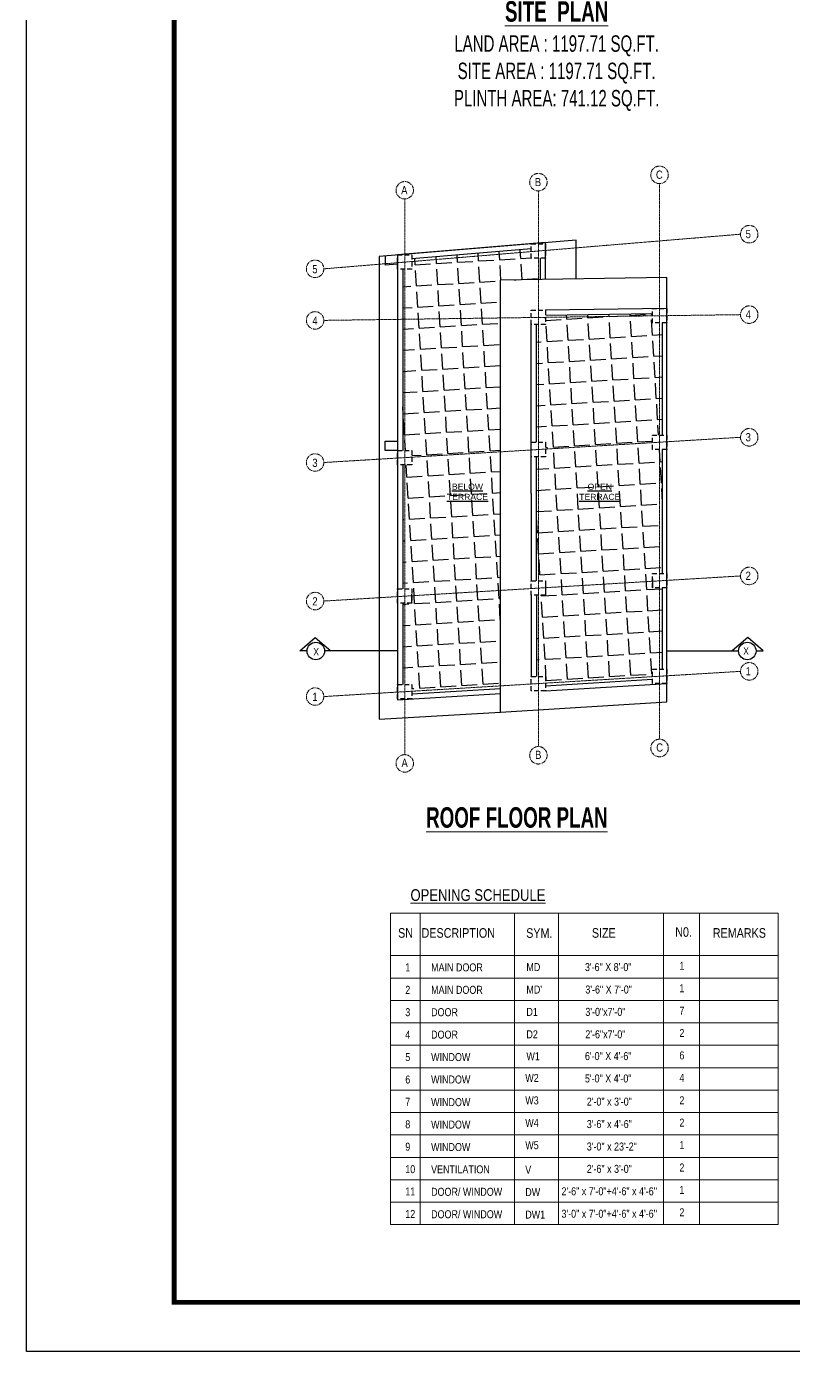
# Model space of a CAD drawing. Header units: inches. Extents: x -5058079 to -5054904, y -3262045 to -3259800.
# Drawn here: x -5058079 to -5057330, y -3262045 to -3260752 of the extents above; entities that cross this region are included whole.
import ezdxf

# ---------------------------------------------------------------- set-up
doc = ezdxf.new("R2010")
doc.units = ezdxf.units.IN
doc.header["$LTSCALE"] = 2
doc.header["$MEASUREMENT"] = 0
doc.linetypes.add('CENTER', pattern=[2, 1.25, -0.25, 0.25, -0.25])
doc.linetypes.add('HIDDEN', pattern=[0.375, 0.25, -0.125])
doc.layers.get('0').update_dxf_attribs({"linetype": 'CONTINUOUS'})
doc.layers.add('A-Hatch', color=7, linetype='CONTINUOUS')
for name, color, linetype, lineweight in [('annotate', 7, 'CONTINUOUS', 9), ('Annotations-Bold.w', 177, 'CONTINUOUS', 13), ('TEXT', 181, 'CONTINUOUS', 25), ('Text-100.w', 254, 'CONTINUOUS', 9)]:
    doc.layers.add(name, color=color, linetype=linetype, lineweight=lineweight)
doc.styles.add('ARAIL', font='ARIALN.TTF')
doc.styles.add('Arial', font='arial.ttf', dxfattribs={"width": 0.8, "height": 12})
doc.styles.add('arial.', font='arial.ttf')
doc.styles.add('DIM', font='arial.ttf', dxfattribs={"width": 0.8})
pattern_1 = [(3.45713447, (-9546.574, -5376.619), (-1.243724074, 20.587466465), [15, -5.625]), (93.45713447, (-9546.574, -5376.619), (-20.587466465, -1.243724074), [15, -5.625])]

msp = doc.modelspace()

# ---------------------------------------------------------------- hatches: boundary and pattern name
at = {"layer": 'A-Hatch', "ltscale": 0.5}
h = msp.add_hatch(dxfattribs=at)
h.set_pattern_fill('ANGLE', color=256, scale=75, angle=3.4571)
h.set_pattern_definition(pattern_1)
h.paths.add_polyline_path([(-5057711.6, -3261165.5), (-5057702.6, -3261165.5), (-5057702.6, -3261179.5), (-5057711.6, -3261179.5), (-5057711.6, -3261300.7), (-5057702.6, -3261300.7), (-5057702.6, -3261314.7), (-5057711.6, -3261314.7), (-5057711.6, -3261393.9), (-5057702.6, -3261393.9), (-5057702.6, -3261402.9), (-5057616.2, -3261397.7), (-5057616.2, -3260999.4), (-5057577.2, -3260998.8), (-5057577.2, -3260977.9), (-5057586.2, -3260977.9), (-5057586.2, -3260968.9), (-5057702.6, -3260978.6), (-5057702.6, -3260988.7), (-5057711.6, -3260988.7)])
h.paths.add_polyline_path([(-5057669.8, -3261216.7), (-5057626.8, -3261216.7), (-5057626.8, -3261194.3), (-5057669.8, -3261194.3)], flags=24)
h = msp.add_hatch(dxfattribs=at)
h.set_pattern_fill('ANGLE', color=256, scale=75, angle=3.4571)
h.set_pattern_definition(pattern_1)
h.paths.add_polyline_path([(-5057458, -3261041.1), (-5057468, -3261041.1), (-5057468, -3261032.1), (-5057572.2, -3261033.7), (-5057572.2, -3261042.7), (-5057581.2, -3261042.7), (-5057581.2, -3261157.6), (-5057572.2, -3261157.6), (-5057572.2, -3261171.6), (-5057581.2, -3261171.6), (-5057581.2, -3261292.9), (-5057572.2, -3261292.9), (-5057572.2, -3261306.9), (-5057581.2, -3261306.9), (-5057581.2, -3261386.1), (-5057572.2, -3261386.1), (-5057572.2, -3261395.1), (-5057468, -3261388.7), (-5057468, -3261378.9), (-5057458, -3261378.9), (-5057458, -3261299.7), (-5057468, -3261299.7), (-5057468, -3261290.7), (-5057468, -3261285.7), (-5057458, -3261285.7), (-5057458, -3261164.5), (-5057468, -3261164.5), (-5057468, -3261150.5), (-5057458, -3261150.5)])
h.paths.add_polyline_path([(-5057540.7, -3261216.7), (-5057497.7, -3261216.7), (-5057497.7, -3261194.3), (-5057540.7, -3261194.3)], flags=24)

# ---------------------------------------------------------------- linework, layer by layer
at = {"ltscale": 0.5}
for p, q in [((-5057542.2, -3260960.2), (-5057734.6, -3260976.2)), ((-5057572.2, -3260962.7), (-5057716.6, -3260974.7)), ((-5057572.2, -3260998.7), (-5057572.2, -3260962.7)), ((-5057542.2, -3260998.3), (-5057542.2, -3260960.2)), ((-5057734.6, -3260976.2), (-5057734.6, -3261427.9)), ((-5057728.6, -3260975.7), (-5057728.6, -3260984.7)), ((-5057716.6, -3260974.7), (-5057716.6, -3261408.8)), ((-5057586.2, -3260968.9), (-5057702.6, -3260978.6)), ((-5057716.6, -3260983.7), (-5057728.6, -3260984.7)), ((-5057711.6, -3260988.7), (-5057711.6, -3261165.5)), ((-5057577.2, -3260998.8), (-5057577.2, -3260977.9)), ((-5057454, -3260996.9), (-5057616.2, -3260999.4)), ((-5057616.2, -3261420.8), (-5057616.2, -3260999.4)), ((-5057454, -3261026.9), (-5057454, -3260996.9)), ((-5057454, -3261026.9), (-5057572.2, -3261028.7)), ((-5057463, -3261027.1), (-5057463, -3261026.9)), ((-5057454, -3261410.9), (-5057454, -3261026.9)), ((-5057468, -3261032.1), (-5057572.1, -3261033.7)), ((-5057458, -3261150.5), (-5057458, -3261041.1)), ((-5057453.9, -3261035.9), (-5057454, -3261035.9)), ((-5057586.2, -3261121.6), (-5057586.2, -3261042.7)), ((-5057581.2, -3261157.6), (-5057581.2, -3261042.7)), ((-5057586.2, -3261207.6), (-5057586.2, -3261121.6)), ((-5057728.6, -3261165.5), (-5057728.6, -3261156.5)), ((-5057728.6, -3261156.5), (-5057716.6, -3261156.5)), ((-5057716.6, -3261165.5), (-5057728.6, -3261165.5)), ((-5057458, -3261285.7), (-5057458, -3261164.5)), ((-5057711.6, -3261179.5), (-5057711.6, -3261300.7)), ((-5057581.2, -3261292.8), (-5057581.2, -3261171.6)), ((-5057586.2, -3261207.6), (-5057586.2, -3261292.9)), ((-5057468, -3261290.7), (-5057468, -3261299.7)), ((-5057458, -3261378.9), (-5057458, -3261299.7)), ((-5057702.6, -3261314.7), (-5057702.6, -3261305.7)), ((-5057586.2, -3261306.9), (-5057586.2, -3261386.1)), ((-5057581.2, -3261306.9), (-5057581.2, -3261386.1)), ((-5057711.6, -3261314.7), (-5057711.6, -3261393.9)), ((-5057572.2, -3261395.1), (-5057468, -3261388.7)), ((-5057716.6, -3261408.8), (-5057616.2, -3261402.7)), ((-5057702.6, -3261402.9), (-5057616.2, -3261397.7)), ((-5057572.2, -3261400.1), (-5057454, -3261392.9)), ((-5057616.2, -3261420.8), (-5057454, -3261410.9)), ((-5057734.6, -3261427.9), (-5057616.2, -3261420.8))]:
    msp.add_line(p, q, dxfattribs=at)
at = {"linetype": 'HIDDEN', "ltscale": 9}
msp.add_line((-5057572.2, -3261297.8), (-5057572.2, -3261306.9), dxfattribs=at)
msp.add_lwpolyline([(-5058078.7, -3262044.9), (-5058078.7, -3259799.8), (-5054903.9, -3259799.8), (-5054903.9, -3262044.9)], close=True)
at = {"const_width": 4.8}
msp.add_lwpolyline([(-5054951.9, -3261996.9), (-5054951.9, -3259847.8), (-5057934.7, -3259847.8), (-5057934.7, -3261996.9)], close=True, dxfattribs=at)
at = {"linetype": 'HIDDEN', "ltscale": 9}
for points in [[(-5057586.2, -3260963.9), (-5057572.2, -3260963.9), (-5057572.2, -3260977.9), (-5057586.2, -3260977.9)], [(-5057716.6, -3260974.7), (-5057702.6, -3260974.7), (-5057702.6, -3260988.7), (-5057716.6, -3260988.7)], [(-5057586.2, -3261028.7), (-5057572.2, -3261028.7), (-5057572.2, -3261042.7), (-5057586.2, -3261042.7)], [(-5057468, -3261027.1), (-5057454, -3261027.1), (-5057454, -3261041.1), (-5057468, -3261041.1)], [(-5057586.2, -3261157.6), (-5057572.2, -3261157.6), (-5057572.2, -3261171.6), (-5057586.2, -3261171.6)], [(-5057468, -3261150.5), (-5057454, -3261150.5), (-5057454, -3261164.5), (-5057468, -3261164.5)], [(-5057716.6, -3261165.5), (-5057702.6, -3261165.5), (-5057702.6, -3261179.5), (-5057716.6, -3261179.5)], [(-5057468, -3261285.7), (-5057454, -3261285.7), (-5057454, -3261299.7), (-5057468, -3261299.7)], [(-5057586.2, -3261292.9), (-5057572.2, -3261292.9), (-5057572.2, -3261306.9), (-5057586.2, -3261306.9)], [(-5057716.6, -3261300.7), (-5057702.6, -3261300.7), (-5057702.6, -3261314.7), (-5057716.6, -3261314.7)], [(-5057586.2, -3261386.1), (-5057572.2, -3261386.1), (-5057572.2, -3261400.1), (-5057586.2, -3261400.1)], [(-5057468, -3261378.9), (-5057454, -3261378.9), (-5057454, -3261392.9), (-5057468, -3261392.9)], [(-5057716.6, -3261393.9), (-5057702.6, -3261393.9), (-5057702.6, -3261407.9), (-5057716.6, -3261407.9)]]:
    msp.add_lwpolyline(points, close=True, dxfattribs=at)
at = {"layer": 'annotate'}
for p, q in [((-5057723.4, -3261617), (-5057723.4, -3261921)), ((-5057723.4, -3261617), (-5057345.4, -3261617)), ((-5057694.6, -3261617), (-5057694.6, -3261921)), ((-5057602.5, -3261617), (-5057602.5, -3261921)), ((-5057559.6, -3261617), (-5057559.6, -3261921)), ((-5057457.3, -3261617), (-5057457.3, -3261921)), ((-5057422, -3261617), (-5057422, -3261921)), ((-5057345.4, -3261617), (-5057345.4, -3261921)), ((-5057723.4, -3261658.5), (-5057345.4, -3261658.5)), ((-5057723.4, -3261680.4), (-5057345.4, -3261680.4)), ((-5057723.4, -3261702.2), (-5057345.4, -3261702.2)), ((-5057723.4, -3261724.1), (-5057345.4, -3261724.1)), ((-5057723.4, -3261746), (-5057345.4, -3261746)), ((-5057723.4, -3261767.9), (-5057345.4, -3261767.9)), ((-5057723.4, -3261789.7), (-5057345.4, -3261789.7)), ((-5057723.4, -3261811.6), (-5057345.4, -3261811.6)), ((-5057723.4, -3261833.5), (-5057345.4, -3261833.5)), ((-5057723.4, -3261855.4), (-5057345.4, -3261855.4)), ((-5057723.4, -3261877.2), (-5057345.4, -3261877.2)), ((-5057723.4, -3261899.1), (-5057345.4, -3261899.1)), ((-5057723.4, -3261921), (-5057345.4, -3261921))]:
    msp.add_line(p, q, dxfattribs=at)
at = {"layer": 'Annotations-Bold.w', "linetype": 'CENTER', "ltscale": 0.3}
for p, q in [((-5057579.2, -3261454.5), (-5057579.2, -3260912.3)), ((-5057461, -3261447.3), (-5057461, -3260905.1)), ((-5057709.6, -3261462.3), (-5057709.6, -3260920.1)), ((-5057788.6, -3260988.3), (-5057382, -3260954.5)), ((-5057788.6, -3261038.6), (-5057382, -3261033)), ((-5057788.6, -3261177.3), (-5057382, -3261152.7)), ((-5057788.6, -3261312.5), (-5057382, -3261288)), ((-5057788.6, -3261405.7), (-5057382, -3261381.1))]:
    msp.add_line(p, q, dxfattribs=at)
at = {"layer": 'Annotations-Bold.w', "linetype": 'CENTER', "ltscale": 1.5}
for centre in [(-5057579.2, -3260903.7), (-5057461, -3260896.6), (-5057709.6, -3260911.6), (-5057373.5, -3260954.5), (-5057797.1, -3260988.3), (-5057373.5, -3261033), (-5057797.1, -3261038.6), (-5057373.5, -3261152.7), (-5057797.1, -3261177.3), (-5057373.5, -3261288), (-5057797.1, -3261312.5), (-5057373.5, -3261381.1), (-5057797.1, -3261405.7), (-5057579.2, -3261463), (-5057461, -3261455.9), (-5057709.6, -3261470.9)]:
    msp.add_circle(centre, 8.53, dxfattribs=at)
at = {"layer": 'TEXT'}
for points in [[(-5057804.9, -3261361.2), (-5057812.1, -3261361.2), (-5057796.9, -3261348.1), (-5057781.8, -3261361.2)], [(-5057366.9, -3261361.2), (-5057359.8, -3261361.2), (-5057374.9, -3261348.1), (-5057390, -3261361.2)], [(-5057716.6, -3261361.2), (-5057787.8, -3261361.2)], [(-5057454, -3261361.2), (-5057384, -3261361.2)]]:
    msp.add_lwpolyline(points, dxfattribs=at)
for centre in [(-5057796.4, -3261361.2), (-5057375.4, -3261361.2)]:
    msp.add_circle(centre, 8.53, dxfattribs=at)

# ---------------------------------------------------------------- texts
at = {"layer": 'annotate', "style": 'DIM'}
for s, insert, char_height, attachment_point in [('{\\fArial|b0|i0|c0|p34;SN}', (-5057716.1, -3261631.7), 9.375, 1), ('{\\fArial|b0|i0|c0|p34;DESCRIPTION}', (-5057693.2, -3261631.7), 9.375, 1), ('{\\fArial|b0|i0|c0|p34;SYM.}', (-5057591.1, -3261631.8), 9.375, 1), ('{\\fArial|b0|i0|c0|p34;SIZE}', (-5057527, -3261631.7), 9.375, 1), ('{\\fArial|b0|i0|c0|p34;N0.}', (-5057445.7, -3261630.8), 9.375, 1), ('{\\fArial|b0|i0|c0|p34;REMARKS}', (-5057409, -3261631.7), 9.375, 1), ('{\\fArial|b0|i0|c0|p34;1}', (-5057709.1, -3261666.1), 7.813, 1), ('MAIN DOOR ', (-5057683.9, -3261666.1), 7.81, 1), ('MD', (-5057590.9, -3261665.8), 7.81, 1), ('3\'-6" X 8\'-0"', (-5057533.8, -3261665.8), 7.813, 1), ('1', (-5057441.6, -3261664.5), 7.81, 1), ('{\\fArial|b0|i0|c0|p34;2}', (-5057709.1, -3261688), 7.813, 1), ('MAIN DOOR ', (-5057683.9, -3261688), 7.81, 1), ("MD'", (-5057590.9, -3261687.7), 7.81, 1), ('3\'-6" X 7\'-0"', (-5057533.4, -3261687.7), 7.813, 1), ('1', (-5057441.6, -3261686.4), 7.81, 1), ('{\\fArial|b0|i0|c0|p34;3}', (-5057709.1, -3261709.8), 7.813, 1), ('{\\fArial|b0|i0|c0|p34;DOOR }', (-5057683.9, -3261709.8), 7.813, 1), ('D1', (-5057590.9, -3261709.5), 7.81, 1), ('3\'-0"x7\'-0"', (-5057533.4, -3261709.5), 7.813, 1), ('{\\fArial|b0|i0|c0|p34;4}', (-5057709.1, -3261731.7), 7.813, 1), ('{\\fArial|b0|i0|c0|p34;DOOR }', (-5057683.9, -3261731.7), 7.813, 1), ('D2', (-5057590.9, -3261731.4), 7.81, 1), ('2\'-6"x7\'-0"', (-5057533.4, -3261731.4), 7.813, 1), ('W1', (-5057590.9, -3261760.6), 7.81, 7), ('6\'-0" X 4\'-6"', (-5057533.8, -3261760.6), 7.813, 7), ('6', (-5057441.6, -3261752), 7.81, 1), ('{\\fArial|b0|i0|c0|p34;5}', (-5057709.1, -3261753.6), 7.813, 1), ('WINDOW ', (-5057683.9, -3261753.6), 7.81, 1), ('{\\fArial|b0|i0|c0|p34;6}', (-5057709.1, -3261775.5), 7.813, 1), ('WINDOW ', (-5057683.9, -3261775.5), 7.81, 1), ('W2', (-5057592, -3261774), 7.81, 1), ('5\'-0" X 4\'-0"', (-5057533.8, -3261782.4), 7.813, 7), ('4', (-5057441.6, -3261773.9), 7.81, 1), ('{\\fArial|b0|i0|c0|p34;WINDOW}', (-5057683.9, -3261797.6), 7.813, 1), ('W3', (-5057592, -3261795.9), 7.81, 1), ('2\'-0" x 3\'-0"', (-5057532, -3261797.1), 7.813, 1), ('2', (-5057441.6, -3261795.8), 7.81, 1), ('2', (-5057441.6, -3261817.6), 7.81, 1), ('{\\fArial|b0|i0|c0|p34;WINDOW}', (-5057683.9, -3261819.5), 7.813, 1), ('W4', (-5057592, -3261817.8), 7.81, 1), ('3\'-6" x 4\'-6"', (-5057532, -3261819), 7.813, 1), ('{\\fArial|b0|i0|c0|p34;WINDOW}', (-5057683.9, -3261841.4), 7.813, 1), ('W5', (-5057592, -3261839.6), 7.81, 1), ('3\'-0" x 23\'-2"', (-5057532, -3261840.9), 7.813, 1), ('1', (-5057441.6, -3261839.5), 7.81, 1), ('{\\fArial|b0|i0|c0|p34;VENTILATION}', (-5057683.9, -3261863.2), 7.813, 1), ('V', (-5057592, -3261863.6), 7.81, 1), ('2\'-6" x 3\'-0"', (-5057532, -3261862.7), 7.813, 1), ('DOOR/ WINDOW', (-5057683.9, -3261885.1), 7.813, 1), ('DW', (-5057592, -3261885.4), 7.81, 1), ('2\'-6" x 7\'-0"+4\'-6" x 4\'-6\'\'', (-5057556.7, -3261884.6), 7.813, 1), ('1', (-5057441.6, -3261883.3), 7.81, 1), ('DOOR/ WINDOW', (-5057683.9, -3261907), 7.813, 1), ('DW1', (-5057592, -3261907.3), 7.81, 1), ('3\'-0" x 7\'-0"+4\'-6" x 4\'-6\'\'', (-5057556.7, -3261906.5), 7.813, 1), ('2', (-5057441.6, -3261905.1), 7.81, 1)]:
    msp.add_mtext(s, dxfattribs=dict(at, insert=insert, char_height=char_height, attachment_point=attachment_point))
at = {"layer": 'annotate', "attachment_point": 1, "style": 'DIM'}
for s, insert, char_height, width in [('7', (-5057441.6, -3261708.3), 7.81, 8.301), ('2', (-5057441.6, -3261730.1), 7.81, 8.301), ('{\\fArial|b0|i0|c0|p34;7}', (-5057709.1, -3261797.3), 7.813, 0.857), ('8', (-5057709.1, -3261819.2), 7.81, 0.857), ('9', (-5057709.1, -3261841.1), 7.81, 0.857), ('10', (-5057709.1, -3261863), 7.81, 0.857), ('2', (-5057441.6, -3261861.4), 7.81, 0.336), ('11', (-5057709.1, -3261884.8), 7.81, 0.857), ('12', (-5057709.1, -3261906.7), 7.81, 0.857)]:
    msp.add_mtext(s, dxfattribs=dict(at, insert=insert, char_height=char_height, width=width))
at = {"layer": 'Annotations-Bold.w', "linetype": 'CENTER', "ltscale": 1.5, "char_height": 8, "attachment_point": 1, "style": 'ARAIL'}
for s, insert in [('C', (-5057464.5, -3260892.4)), ('A', (-5057713.1, -3260907.5)), ('B', (-5057582.7, -3260899.6)), ('5', (-5057377, -3260950.3)), ('5', (-5057799.8, -3260984.6)), ('4', (-5057799.8, -3261034.9)), ('4', (-5057377, -3261028.9)), ('3', (-5057377, -3261148.6)), ('3', (-5057799.8, -3261173.6)), ('2', (-5057377, -3261283.8)), ('2', (-5057799.8, -3261308.8)), ('1', (-5057377, -3261377)), ('1', (-5057799.8, -3261402)), ('C', (-5057464.2, -3261451.4)), ('A', (-5057712.8, -3261466.4)), ('B', (-5057582.4, -3261458.6))]:
    msp.add_mtext_dynamic_manual_height_columns(s, width=6.539, gutter_width=100, heights=[0], dxfattribs=dict(at, insert=insert))
at = {"layer": 'TEXT', "lineweight": -2, "char_height": 6, "width": 127.506, "attachment_point": 5, "style": 'arial.'}
for s, insert in [('{\\LBELOW \\PTERRACE}', (-5057648.4, -3261205.9)), ('{\\LOPEN \\PTERRACE}', (-5057519.3, -3261205.9))]:
    msp.add_mtext(s, dxfattribs=dict(at, insert=insert))
at = {"layer": 'TEXT', "char_height": 7.2, "style": 'ARAIL'}
for insert, attachment_point in [((-5057793.3, -3261358.4), 3), ((-5057379.3, -3261357.7), 1)]:
    msp.add_mtext_dynamic_manual_height_columns('X', width=125.465, gutter_width=90, heights=[0], dxfattribs=dict(at, insert=insert, attachment_point=attachment_point))
at = {"layer": 'Text-100.w', "attachment_point": 2, "style": 'Arial'}
for s, insert, char_height, width in [('\\A1;{\\fArial Narrow|b1|i0|c0|p34;\\LSITE  PLAN\\P\\fArial Narrow|b0|i0|c0|p34;\\H0.8x;\\lLAND AREA : 1197.71 SQ.FT.\\PSITE AREA : 1197.71 SQ.FT.\\PPLINTH AREA: 741.12 SQ.FT.}', (-5057561.4, -3260727.1), 20, 569.102), ('\\A1;{\\fArial Narrow|b1|i0|c0|p34;\\LROOF FLOOR PLAN}', (-5057600.2, -3261513.7), 20, 213.004), ('{\\LOPENING SCHEDULE}', (-5057638.2, -3261593.7), 11.4, 536.354)]:
    msp.add_mtext(s, dxfattribs=dict(at, insert=insert, char_height=char_height, width=width))

doc.saveas('drawing.dxf')
